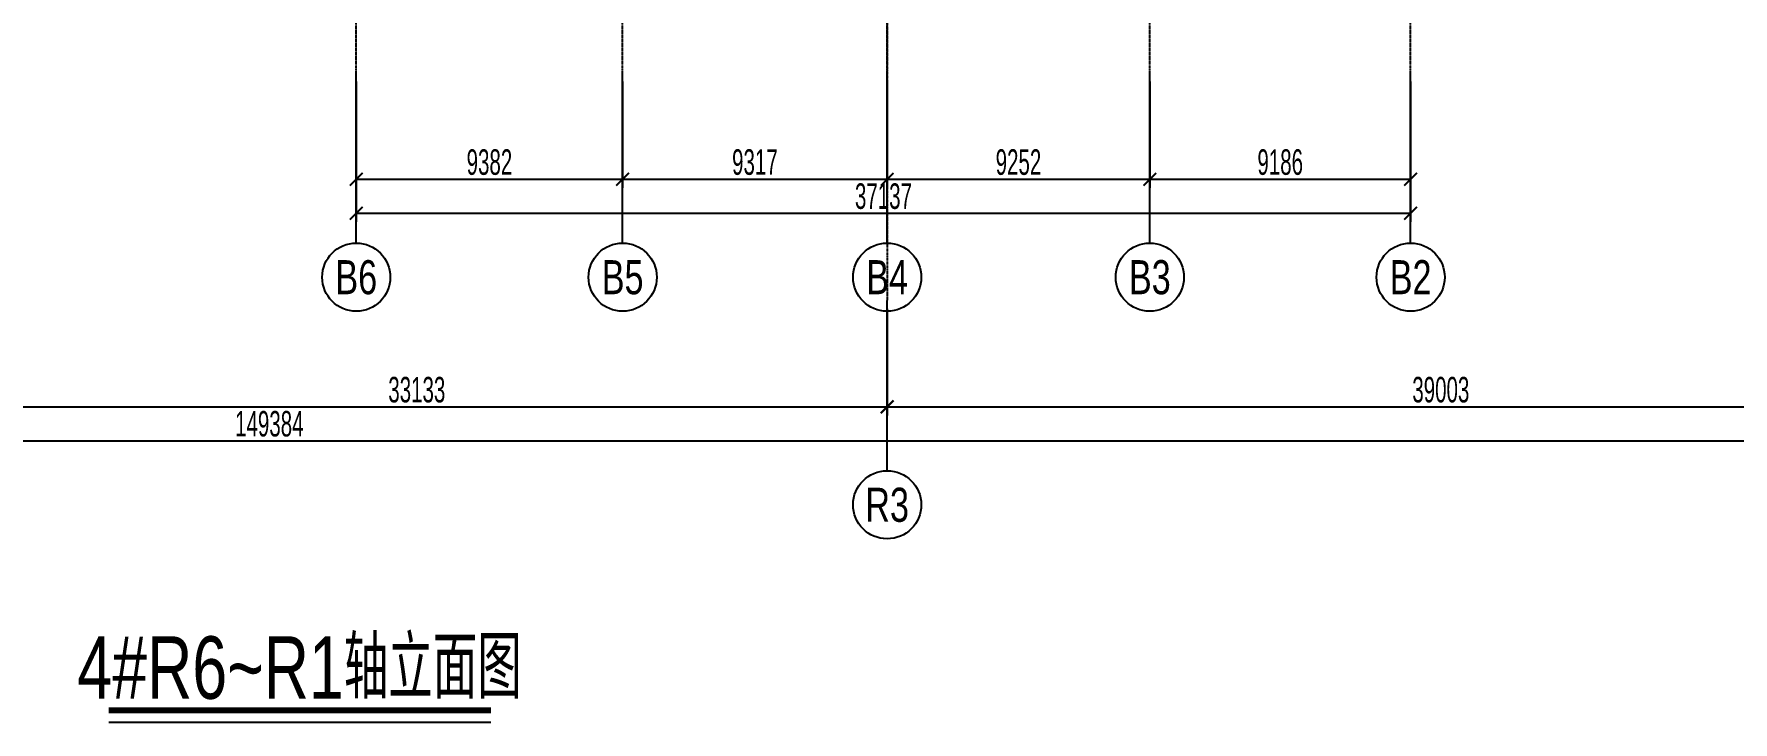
# Model space of a CAD drawing. Extents: x 393608 to 866608, y -117491 to 282459.
# Drawn here: x 489984 to 549828, y 163955 to 188198 of the extents above; entities that cross this region are included whole.
import ezdxf
from ezdxf.enums import TextEntityAlignment as Align

# ---------------------------------------------------------------- set-up
doc = ezdxf.new("R2010")
doc.units = 0
doc.linetypes.add('CENTER', pattern=[50.8, 31.75, -6.35, 6.35, -6.35])
doc.layers.get('0').update_dxf_attribs({"color": 8})
doc.layers.get('Defpoints').update_dxf_attribs({"color": 8})
doc.layers.add('#标注', color=8, linetype='Continuous')
doc.layers.add('DOTE', color=8, linetype='CENTER')
doc.styles.add('JHZX', font='jrs.shx', dxfattribs={"width": 0.6, "bigfont": 'jhz.shx'})
doc.dimstyles.new('JZBZ-300', dxfattribs={"dimscale": 300, "dimtxt": 3, "dimasz": 1.5, "dimexe": 1, "dimexo": 1, "dimgap": 0.5, "dimtad": 1, "dimdec": 0, "dimdsep": 46, "dimtxsty": 'JHZX', "dimblk1": 'ARCHTICK', "dimblk2": 'ARCHTICK', "dimsah": 1, "dimcen": 0, "dimclrd": 1, "dimclre": 1, "dimclrt": 2, "dimadec": 3, "dimazin": 2, "dimtfac": 1, "dimtdec": 0, "dimtix": 1, "dimtmove": 0, "dimatfit": 3, "dimfxl": 1, "dimtolj": 1, "dimlwd": -1, "dimlwe": -1, "dimarcsym": 1})

# ---------------------------------------------------------------- blocks, each defined once
blk = doc.blocks.new('_ARCHTICK')
at = {"color": 0, "linetype": 'ByBlock', "const_width": 0.15}
blk.add_lwpolyline([(-0.5, -0.5), (0.5, 0.5)], dxfattribs=at)
blk = doc.blocks.new('*D64')
at = {"layer": '#标注', "linetype": 'ByBlock', "ltscale": 300, "transparency": 16777216}
for p, q in [((77754, -2328), (77754, -7278)), ((114891, -2328), (114891, -7278)), ((77754, -6978), (114891, -6978))]:
    blk.add_line(p, q, dxfattribs=at)
at = {"layer": 'Defpoints', "color": 0, "ltscale": 300, "transparency": 16777216}
for p in [(77754, -2028), (114891, -2028), (114891, -6978)]:
    blk.add_point(p, dxfattribs=at)
at = {"layer": '#标注', "ltscale": 300, "transparency": 16777216, "xscale": 450, "yscale": 450, "zscale": 450, "rotation": 180}
blk.add_blockref('_ARCHTICK', (77754, -6978), dxfattribs=at)
at = {"layer": '#标注', "ltscale": 300, "transparency": 16777216, "xscale": 450, "yscale": 450, "zscale": 450}
blk.add_blockref('_ARCHTICK', (114891, -6978), dxfattribs=at)
at = {"layer": '#标注', "ltscale": 300, "transparency": 16777216, "insert": (96323, -6378), "char_height": 900, "attachment_point": 5, "style": 'JHZX'}
blk.add_mtext('\\A1;37137', dxfattribs=at)
blk = doc.blocks.new('*D65')
at = {"layer": '#标注', "linetype": 'ByBlock', "ltscale": 300, "transparency": 16777216}
for p, q in [((105705, -2328), (105705, -6078)), ((114891, -2328), (114891, -6078)), ((105705, -5778), (114891, -5778))]:
    blk.add_line(p, q, dxfattribs=at)
at = {"layer": 'Defpoints', "color": 0, "ltscale": 300, "transparency": 16777216}
for p in [(105705, -2028), (114891, -2028), (114891, -5778)]:
    blk.add_point(p, dxfattribs=at)
at = {"layer": '#标注', "ltscale": 300, "transparency": 16777216, "xscale": 450, "yscale": 450, "zscale": 450, "rotation": 180}
blk.add_blockref('_ARCHTICK', (105705, -5778), dxfattribs=at)
at = {"layer": '#标注', "ltscale": 300, "transparency": 16777216, "xscale": 450, "yscale": 450, "zscale": 450}
blk.add_blockref('_ARCHTICK', (114891, -5778), dxfattribs=at)
at = {"layer": '#标注', "ltscale": 300, "transparency": 16777216, "insert": (110298, -5178), "char_height": 900, "attachment_point": 5, "style": 'JHZX'}
blk.add_mtext('\\A1;9186', dxfattribs=at)
blk = doc.blocks.new('*D66')
at = {"layer": '#标注', "linetype": 'ByBlock', "ltscale": 300, "transparency": 16777216}
for p, q in [((96453, -2328), (96453, -6078)), ((105705, -2328), (105705, -6078)), ((96453, -5778), (105705, -5778))]:
    blk.add_line(p, q, dxfattribs=at)
at = {"layer": 'Defpoints', "color": 0, "ltscale": 300, "transparency": 16777216}
for p in [(96453, -2028), (105705, -2028), (105705, -5778)]:
    blk.add_point(p, dxfattribs=at)
at = {"layer": '#标注', "ltscale": 300, "transparency": 16777216, "xscale": 450, "yscale": 450, "zscale": 450, "rotation": 180}
blk.add_blockref('_ARCHTICK', (96453, -5778), dxfattribs=at)
at = {"layer": '#标注', "ltscale": 300, "transparency": 16777216, "xscale": 450, "yscale": 450, "zscale": 450}
blk.add_blockref('_ARCHTICK', (105705, -5778), dxfattribs=at)
at = {"layer": '#标注', "ltscale": 300, "transparency": 16777216, "insert": (101079, -5178), "char_height": 900, "attachment_point": 5, "style": 'JHZX'}
blk.add_mtext('\\A1;9252', dxfattribs=at)
blk = doc.blocks.new('*D67')
at = {"layer": '#标注', "linetype": 'ByBlock', "ltscale": 300, "transparency": 16777216}
for p, q in [((87137, -2328), (87137, -6078)), ((96453, -2328), (96453, -6078)), ((87137, -5778), (96453, -5778))]:
    blk.add_line(p, q, dxfattribs=at)
at = {"layer": 'Defpoints', "color": 0, "ltscale": 300, "transparency": 16777216}
for p in [(87137, -2028), (96453, -2028), (96453, -5778)]:
    blk.add_point(p, dxfattribs=at)
at = {"layer": '#标注', "ltscale": 300, "transparency": 16777216, "xscale": 450, "yscale": 450, "zscale": 450, "rotation": 180}
blk.add_blockref('_ARCHTICK', (87137, -5778), dxfattribs=at)
at = {"layer": '#标注', "ltscale": 300, "transparency": 16777216, "xscale": 450, "yscale": 450, "zscale": 450}
blk.add_blockref('_ARCHTICK', (96453, -5778), dxfattribs=at)
at = {"layer": '#标注', "ltscale": 300, "transparency": 16777216, "insert": (91795, -5178), "char_height": 900, "attachment_point": 5, "style": 'JHZX'}
blk.add_mtext('\\A1;9317', dxfattribs=at)
blk = doc.blocks.new('*D68')
at = {"layer": '#标注', "linetype": 'ByBlock', "ltscale": 300, "transparency": 16777216}
for p, q in [((77754, -2328), (77754, -6078)), ((87137, -2328), (87137, -6078)), ((77754, -5778), (87137, -5778))]:
    blk.add_line(p, q, dxfattribs=at)
at = {"layer": 'Defpoints', "color": 0, "ltscale": 300, "transparency": 16777216}
for p in [(77754, -2028), (87137, -2028), (87137, -5778)]:
    blk.add_point(p, dxfattribs=at)
at = {"layer": '#标注', "ltscale": 300, "transparency": 16777216, "xscale": 450, "yscale": 450, "zscale": 450, "rotation": 180}
blk.add_blockref('_ARCHTICK', (77754, -5778), dxfattribs=at)
at = {"layer": '#标注', "ltscale": 300, "transparency": 16777216, "xscale": 450, "yscale": 450, "zscale": 450}
blk.add_blockref('_ARCHTICK', (87137, -5778), dxfattribs=at)
at = {"layer": '#标注', "ltscale": 300, "transparency": 16777216, "insert": (82445, -5178), "char_height": 900, "attachment_point": 5, "style": 'JHZX'}
blk.add_mtext('\\A1;9382', dxfattribs=at)
blk = doc.blocks.new('*D57')
at = {"layer": '#标注', "linetype": 'ByBlock', "ltscale": 300, "transparency": 16777216}
for p, q in [((0, -10347), (0, -15297)), ((149384, -10347), (149384, -15297)), ((0, -14997), (149384, -14997))]:
    blk.add_line(p, q, dxfattribs=at)
at = {"layer": 'Defpoints', "color": 0, "ltscale": 300, "transparency": 16777216}
for p in [(0, -10047), (149384, -10047), (149384, -14997)]:
    blk.add_point(p, dxfattribs=at)
at = {"layer": '#标注', "ltscale": 300, "transparency": 16777216, "xscale": 450, "yscale": 450, "zscale": 450, "rotation": 180}
blk.add_blockref('_ARCHTICK', (0, -14997), dxfattribs=at)
at = {"layer": '#标注', "ltscale": 300, "transparency": 16777216, "xscale": 450, "yscale": 450, "zscale": 450}
blk.add_blockref('_ARCHTICK', (149384, -14997), dxfattribs=at)
at = {"layer": '#标注', "ltscale": 300, "transparency": 16777216, "insert": (74692, -14397), "char_height": 900, "attachment_point": 5, "style": 'JHZX'}
blk.add_mtext('\\A1;149384', dxfattribs=at)
blk = doc.blocks.new('*D59')
at = {"layer": '#标注', "linetype": 'ByBlock', "ltscale": 300, "transparency": 16777216}
for p, q in [((96453, -10347), (96453, -14097)), ((135457, -10347), (135457, -14097)), ((96453, -13797), (135457, -13797))]:
    blk.add_line(p, q, dxfattribs=at)
at = {"layer": 'Defpoints', "color": 0, "ltscale": 300, "transparency": 16777216}
for p in [(96453, -10047), (135457, -10047), (135457, -13797)]:
    blk.add_point(p, dxfattribs=at)
at = {"layer": '#标注', "ltscale": 300, "transparency": 16777216, "xscale": 450, "yscale": 450, "zscale": 450, "rotation": 180}
blk.add_blockref('_ARCHTICK', (96453, -13797), dxfattribs=at)
at = {"layer": '#标注', "ltscale": 300, "transparency": 16777216, "xscale": 450, "yscale": 450, "zscale": 450}
blk.add_blockref('_ARCHTICK', (135457, -13797), dxfattribs=at)
at = {"layer": '#标注', "ltscale": 300, "transparency": 16777216, "insert": (115955, -13197), "char_height": 900, "attachment_point": 5, "style": 'JHZX'}
blk.add_mtext('\\A1;39003', dxfattribs=at)
blk = doc.blocks.new('*D60')
at = {"layer": '#标注', "linetype": 'ByBlock', "ltscale": 300, "transparency": 16777216}
for p, q in [((63321, -10347), (63321, -14097)), ((96453, -10347), (96453, -14097)), ((63321, -13797), (96453, -13797))]:
    blk.add_line(p, q, dxfattribs=at)
at = {"layer": 'Defpoints', "color": 0, "ltscale": 300, "transparency": 16777216}
for p in [(63321, -10047), (96453, -10047), (96453, -13797)]:
    blk.add_point(p, dxfattribs=at)
at = {"layer": '#标注', "ltscale": 300, "transparency": 16777216, "xscale": 450, "yscale": 450, "zscale": 450, "rotation": 180}
blk.add_blockref('_ARCHTICK', (63321, -13797), dxfattribs=at)
at = {"layer": '#标注', "ltscale": 300, "transparency": 16777216, "xscale": 450, "yscale": 450, "zscale": 450}
blk.add_blockref('_ARCHTICK', (96453, -13797), dxfattribs=at)
at = {"layer": '#标注', "ltscale": 300, "transparency": 16777216, "insert": (79887, -13197), "char_height": 900, "attachment_point": 5, "style": 'JHZX'}
blk.add_mtext('\\A1;33133', dxfattribs=at)
blk = doc.blocks.new('*U71')
at = {"linetype": 'ByBlock'}
blk.add_line((0, -20), (0, 0), dxfattribs=at)
blk.add_circle((0, -24), 4, dxfattribs=at)
at = {"linetype": 'ByBlock', "style": 'JHZX', "width": 0.75}
blk.add_attdef('AXES', text='', height=4, dxfattribs=at).set_placement((0, -24), align=Align.MIDDLE_CENTER)
blk = doc.blocks.new('*U48')
blk.add_line((-12.16, -0.75), (12.31, -0.75))
at = {"const_width": 0.4}
blk.add_lwpolyline([(-12.16, 0), (12.31, 0)], dxfattribs=at)
at = {"style": 'JHZX', "width": 0.75}
blk.add_attdef('立面图', text='', height=4, dxfattribs=at).set_placement((0.06, 2.74), align=Align.MIDDLE_CENTER)
blk = doc.blocks.new('A$Ccbd8d84d')
at = {"layer": 'DOTE'}
for p, q in [((77754.2, -2028.4), (77754.2, 0)), ((87136.6, -2028.4), (87136.6, 0)), ((96453.5, -2028.4), (96453.5, 0)), ((96453.5, 0), (96453.5, -10047.2)), ((105705.1, -2028.4), (105705.1, 0)), ((114891.2, -2028.4), (114891.2, 0))]:
    blk.add_line(p, q, dxfattribs=at)
at = {"layer": '#标注', "linetype": 'ByBlock', "xscale": 300, "yscale": 300, "zscale": 300}
for p, values in [((77754.2, -2028.4), {'AXES': 'B6'}), ((87136.6, -2028.4), {'AXES': 'B5'}), ((96453.5, -2028.4), {'AXES': 'B4'}), ((105705.1, -2028.4), {'AXES': 'B3'}), ((114891.2, -2028.4), {'AXES': 'B2'}), ((96453.5, -10047.2), {'AXES': 'R3'})]:
    blk.add_blockref('*U71', p, dxfattribs=at).add_auto_attribs(values)
at = {"layer": '#标注', "ltscale": 300}
for p1, p2, distance, picture, middle in [((77754.2, -2028.4), (114891.2, -2028.4), -4950, '*D64', (96322.7, -6378.4)), ((77754.2, -2028.4), (87136.6, -2028.4), -3750, '*D68', (82445.4, -5178.4)), ((87136.6, -2028.4), (96453.5, -2028.4), -3750, '*D67', (91795, -5178.4)), ((96453.5, -2028.4), (105705.1, -2028.4), -3750, '*D66', (101079.3, -5178.4)), ((105705.1, -2028.4), (114891.2, -2028.4), -3750, '*D65', (110298.2, -5178.4)), ((0, -10047.2), (149383.9, -10047.2), -4950, '*D57', (74691.9, -14397.2)), ((63320.7, -10047.2), (96453.5, -10047.2), -3750, '*D60', (79887.1, -13197.2))]:
    dim = blk.add_aligned_dim(p1=p1, p2=p2, distance=distance, dimstyle='JZBZ-300', override={"dimclrd": 256, "dimclre": 256, "dimclrt": 256, "dimfxl": 100}, dxfattribs=at)
    dim.commit()
    dim.dimension.update_dxf_attribs({"geometry": picture, "text_midpoint": middle})
dim = blk.add_linear_dim(base=(135456.951, -13797.2204), p1=(96453.4915, -10047.2204), p2=(135456.951, -10047.2204), angle=0, dimstyle='JZBZ-300', override={"dimclrd": 256, "dimclre": 256, "dimclrt": 256, "dimfxl": 100}, dxfattribs=at)
dim.commit()
dim.dimension.update_dxf_attribs({"geometry": '*D59', "text_midpoint": (115955.2213, -13797.2204), "dimtype": 129})

msp = doc.modelspace()

# ---------------------------------------------------------------- block references
at = {"layer": '#标注', "ltscale": 300}
msp.add_blockref('A$Ccbd8d84d', (423581, 188857), dxfattribs=at)
at = {"layer": '#标注', "xscale": 550, "yscale": 550, "zscale": 550}
msp.add_blockref('*U48', (499307, 164368), dxfattribs=at).add_auto_attribs({'立面图': '4#R6~R1轴立面图'})

doc.saveas('drawing.dxf')
